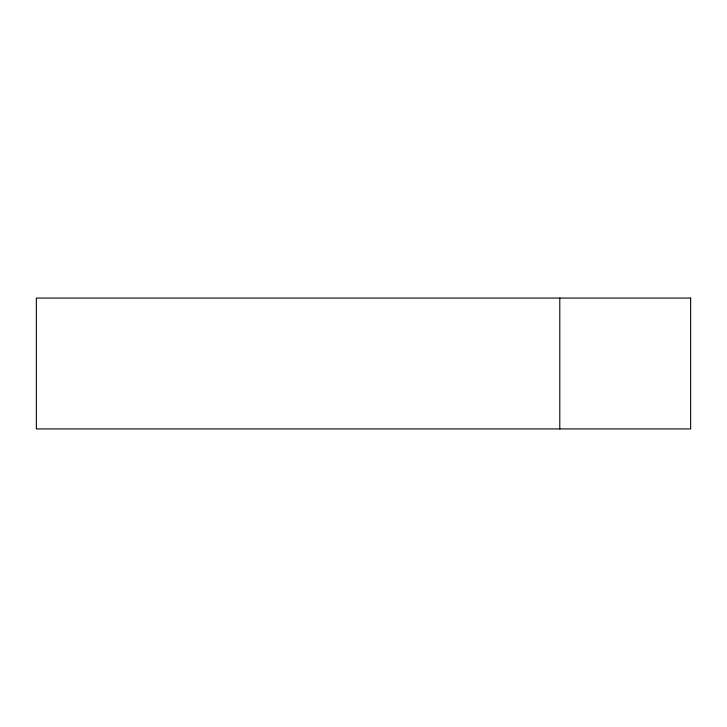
<?xml version="1.0" encoding="UTF-8"?>
<svg xmlns="http://www.w3.org/2000/svg" width="727" height="727" viewBox="0 0 727 727"><rect width="100%" height="100%" fill="white"/><g stroke="black" fill="none" stroke-linecap="round" stroke-linejoin="round"><path stroke-width="1.09" d="M559.79 298.07L559.79 428.93M690.65 298.07L36.35 298.07L36.35 428.93L690.65 428.93L690.65 298.07"/></g></svg>
